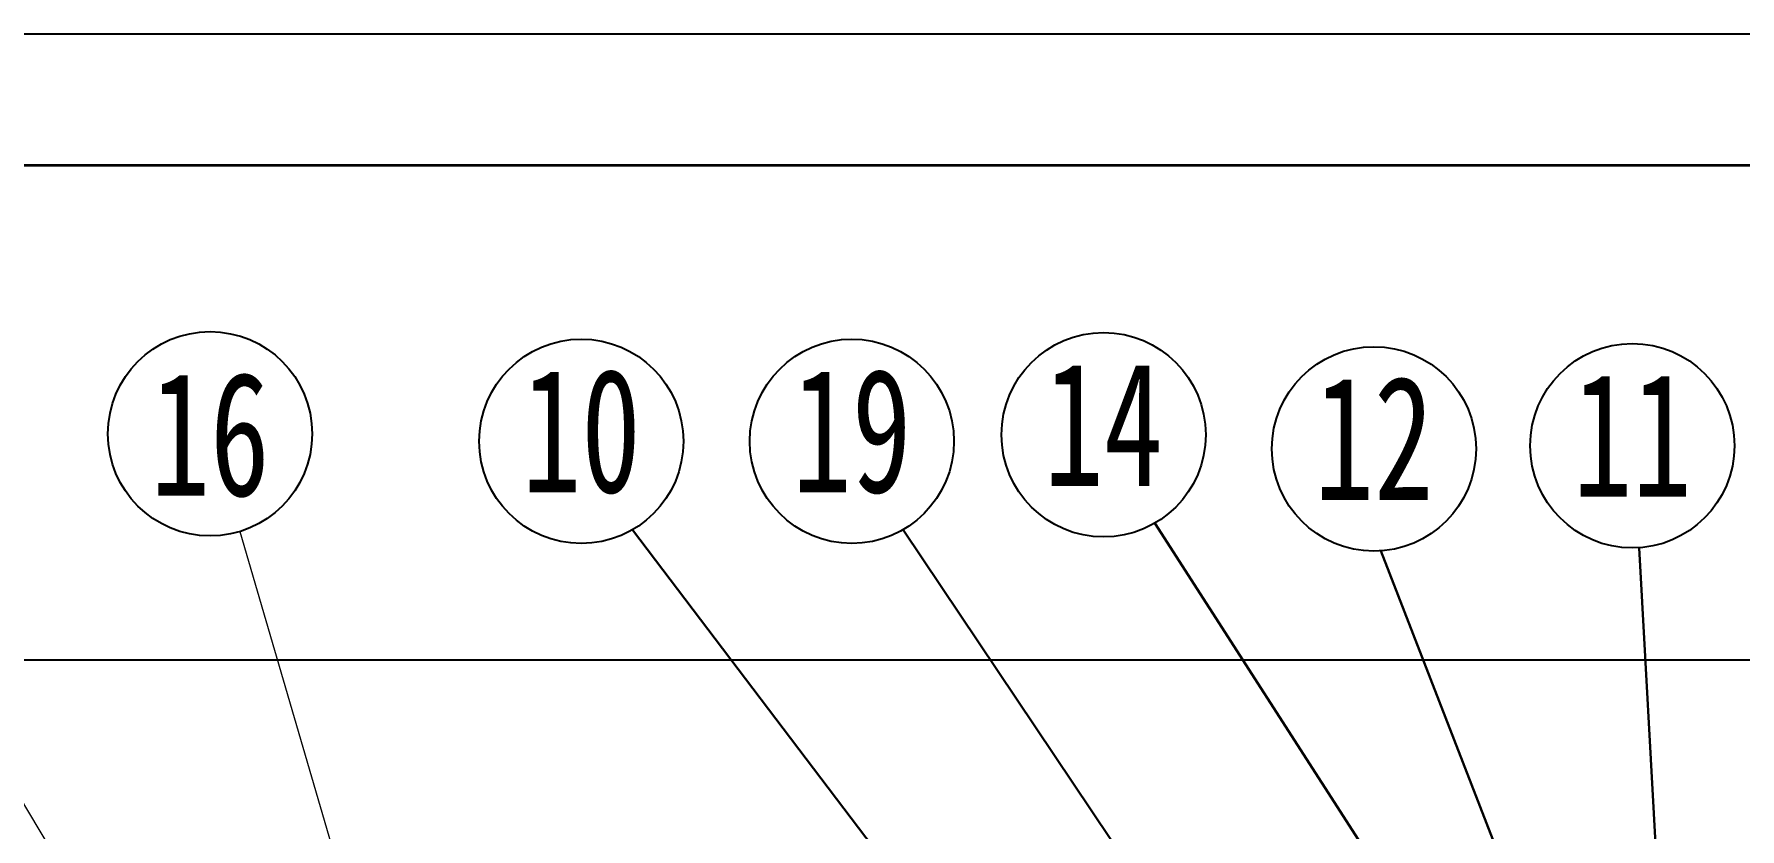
# Model space of a CAD drawing. Extents: x 54056 to 359947, y -41534 to 373650.
# Drawn here: x 78827 to 80378, y -24838 to -24117 of the extents above; entities that cross this region are included whole.
import ezdxf
from ezdxf.enums import TextEntityAlignment as Align

# ---------------------------------------------------------------- set-up
doc = ezdxf.new("R2010")
doc.units = 0
doc.header["$LTSCALE"] = 3
doc.header["$MEASUREMENT"] = 0
doc.layers.get('0').update_dxf_attribs({"linetype": 'CONTINUOUS', "lineweight": 30})
doc.layers.get('DEFPOINTS').update_dxf_attribs({"linetype": 'CONTINUOUS', "lineweight": 20})
for name, color, linetype, lineweight in [('02', 1, 'CONTINUOUS', 18), ('11', 3, 'CONTINUOUS', 18), ('标注、文本', 3, 'CONTINUOUS', 25), ('粗实线', 7, 'CONTINUOUS', 35)]:
    doc.layers.add(name, color=color, linetype=linetype, lineweight=lineweight)
doc.layers.add('08', color=1, linetype='CONTINUOUS')
doc.styles.get("Standard").update_dxf_attribs({"font": 'STFANGSO.TTF', "width": 0.7})
doc.dimstyles.new('1-15', dxfattribs={"dimscale": 20, "dimtxt": 3.5, "dimasz": 2, "dimexe": 1.5, "dimexo": 0.5, "dimgap": 0.5, "dimtad": 1, "dimtoh": 1, "dimdec": 1, "dimdsep": 46, "dimtxsty": 'Standard', "dimcen": 2.5, "dimclrd": 3, "dimclre": 3, "dimclrt": 3, "dimadec": 0, "dimazin": 2, "dimtfac": 1, "dimtdec": 1, "dimtmove": 0, "dimatfit": 2, "dimfxl": 1, "dimarcsym": 0})

# ---------------------------------------------------------------- blocks, each defined once
blk = doc.blocks.new('*D37')
at = {"color": 3, "linetype": 'ByBlock', "lineweight": -2, "transparency": 16777216}
for p, q in [((80520.8, -24685.2), (78127, -24685.2)), ((78157, -24725.2), (78157, -27000.2)), ((78864.1, -27040.2), (78127, -27040.2))]:
    blk.add_line(p, q, dxfattribs=at)
at = {"color": 3, "linetype": 'ByBlock', "transparency": 16777216}
for points in [[(78150.3, -24725.2), (78163.7, -24725.2), (78157, -24685.2)], [(78150.3, -27000.2), (78163.7, -27000.2), (78157, -27040.2)]]:
    blk.add_solid(points, dxfattribs=at)
at = {"layer": 'DEFPOINTS', "color": 0, "linetype": 'ByBlock', "transparency": 16777216}
for p in [(80530.8, -24685.2), (78157, -27040.2), (78874.1, -27040.2)]:
    blk.add_point(p, dxfattribs=at)
at = {"color": 3, "linetype": 'ByBlock', "lineweight": 30, "transparency": 16777216, "insert": (78111.1, -25862.7), "char_height": 70, "attachment_point": 5, "rotation": 90}
blk.add_mtext('2340', dxfattribs=at)

msp = doc.modelspace()

# ---------------------------------------------------------------- linework, layer by layer
at = {"color": 1, "linetype": 'ByBlock'}
for p, q in [((79907.229, -25273), (79370.867, -24566.745)), ((80216.753, -25459.921), (79616.819, -24566.745)), ((80426.453, -25462.498), (79845.652, -24560.802)), ((80199.539, -24968.209), (80051.18, -24585.871)), ((80313.085, -25073.318), (80286.044, -24583.009))]:
    msp.add_line(p, q, dxfattribs=at)
at = {"layer": '02'}
for p, q in [((78672.981, -24574.675), (79108.38, -25301.88)), ((79013.89, -24568.389), (79265.578, -25428.384))]:
    msp.add_line(p, q, dxfattribs=at)
at = {"layer": '08', "color": 1}
for centre in [(78986.93, -24479.58), (79799.17, -24480.47), (79324.385, -24486.413), (79570.337, -24486.413), (80044.881, -24493.274), (80279.745, -24490.413)]:
    msp.add_circle(centre, 92.811, dxfattribs=at)
at = {"layer": '标注、文本'}
msp.add_line((87460.034, -24116.634), (77430.68, -24116.634), dxfattribs=at)
at = {"layer": '粗实线'}
msp.add_line((87340.637, -24236.031), (78027.665, -24236.031), dxfattribs=at)

# ---------------------------------------------------------------- texts
at = {"layer": '11', "width": 0.707}
for s, p in [('14', (79799.17, -24470.593)), ('16', (78986.93, -24479.58)), ('10', (79324.385, -24476.536)), ('19', (79570.337, -24476.536)), ('12', (80044.881, -24483.397)), ('11', (80279.745, -24480.535))]:
    msp.add_text(s, height=112.5, dxfattribs=at).set_placement(p, align=Align.MIDDLE_CENTER)

# ---------------------------------------------------------------- dimensions: what is measured, and where the dimension line sits
at = {"color": 1, "linetype": 'ByBlock', "lineweight": 30}
dim = msp.add_linear_dim(base=(78156.995, -27040.213), p1=(80530.75, -24685.213), p2=(78874.145, -27040.213), angle=90, text='2340', dimstyle='1-15', dxfattribs=at)
dim.commit()
dim.dimension.update_dxf_attribs({"geometry": '*D37', "text_midpoint": (78111.146, -25862.713)})

doc.saveas('drawing.dxf')
